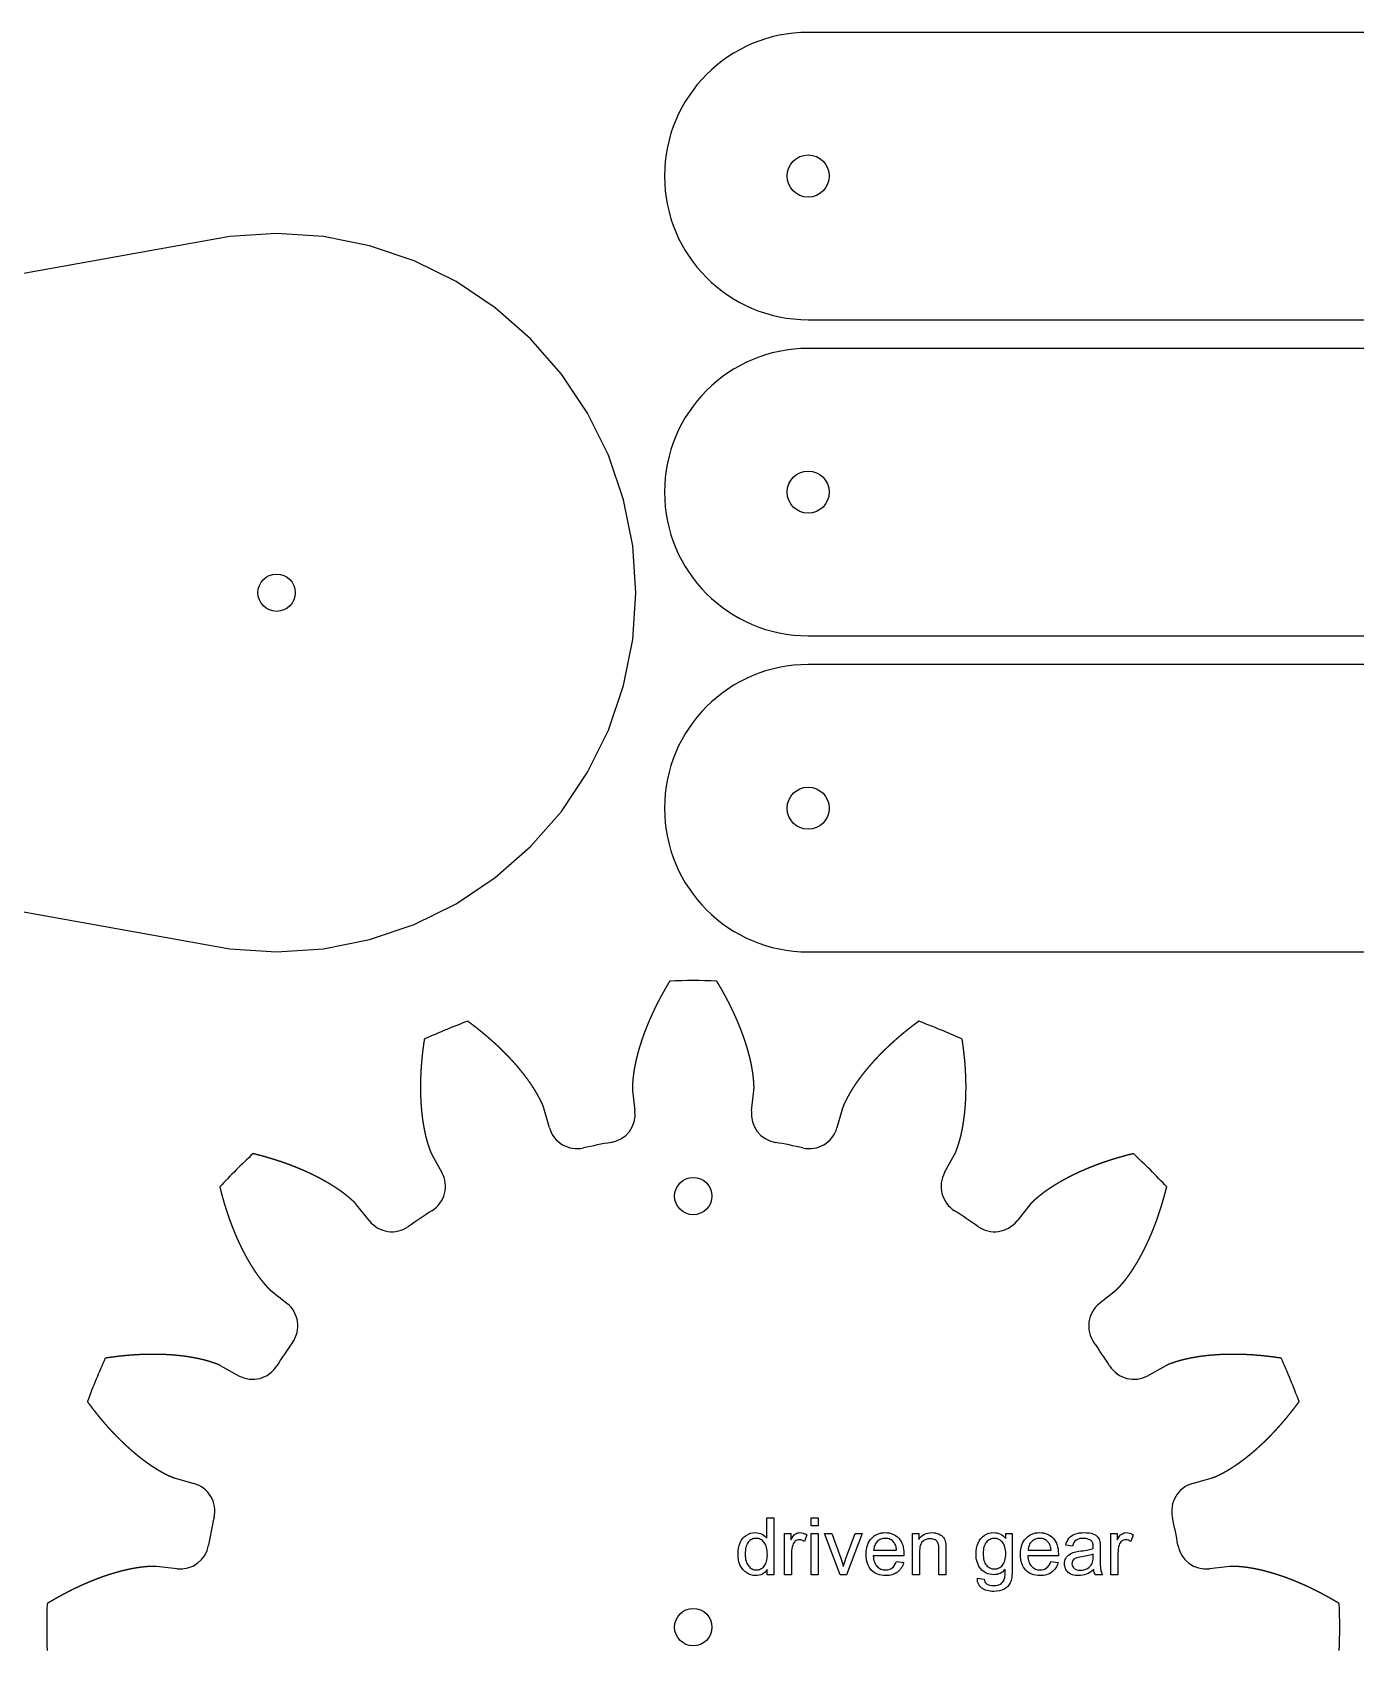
# Model space of a CAD drawing. Header units: millimetres. Extents: x 18 to 1180, y 18 to 1170.
# Drawn here: x 751.3 to 1027.6, y 832.6 to 1170.5 of the extents above; entities that cross this region are included whole.
import ezdxf

# ---------------------------------------------------------------- set-up
doc = ezdxf.new("R2010")
doc.units = ezdxf.units.MM
doc.layers.add('cut', color=5, linetype='Continuous', true_color=0x0000ff)
doc.layers.add('line engraving', color=1, linetype='Continuous', true_color=0xff0000)

msp = doc.modelspace()

# ---------------------------------------------------------------- linework, layer by layer
at = {"layer": 'cut', "color": 5, "true_color": 0x0000ff}
for p, q in [((876.6, 949.54), (877.08, 945.29)), ((901.42, 945.29), (901.9, 949.54)), ((859.25, 941.74), (858.06, 945.86)), ((920.44, 945.86), (919.26, 941.74)), ((834.68, 936.17), (836.75, 932.42)), ((941.75, 932.42), (943.82, 936.17)), ((821.64, 922.32), (818.97, 925.67)), ((959.54, 925.67), (956.86, 922.32)), ((801.07, 907.78), (804.42, 905.11)), ((974.08, 905.11), (977.43, 907.78)), ((794.32, 889.99), (790.57, 892.06)), ((987.93, 892.06), (984.18, 889.99)), ((780.89, 868.68), (785, 867.5)), ((993.5, 867.5), (997.61, 868.68)), ((781.46, 849.66), (777.2, 850.15)), ((1001.3, 850.15), (997.04, 849.66))]:
    msp.add_line(p, q, dxfattribs=at)
for points in [[(1149.05, 1110.49, 1), (1149.05, 1170.49), (913.25, 1170.49, 1), (913.25, 1110.49)], [(1149.05, 1044.49, 1), (1149.05, 1104.49), (913.25, 1104.49, 1), (913.25, 1044.49)], [(1149.05, 978.49, 1), (1149.05, 1038.49), (913.25, 1038.49, 1), (913.25, 978.49)]]:
    msp.add_lwpolyline(points, format="xyb", close=True, dxfattribs=at)
msp.add_lwpolyline([(478.25, 1035.49), (792.46, 979.13), (802.25, 978.49), (812.04, 979.13), (821.66, 981.05), (830.95, 984.2), (839.75, 988.54), (847.91, 993.99), (855.28, 1000.46), (861.75, 1007.83), (867.2, 1015.99), (871.54, 1024.79), (874.69, 1034.08), (876.61, 1043.7), (877.25, 1053.49), (876.61, 1063.28), (874.69, 1072.9), (871.54, 1082.2), (867.2, 1090.99), (861.75, 1099.15), (855.28, 1106.53), (847.91, 1112.99), (839.75, 1118.44), (830.95, 1122.78), (821.66, 1125.94), (812.04, 1127.85), (802.25, 1128.49), (792.46, 1127.85), (478.25, 1071.49)], dxfattribs=at)
for centre, radius in [((913.25, 1140.49), 4.4), ((913.25, 1074.49), 4.4), ((802.25, 1053.49), 3.9), ((913.25, 1008.49), 4.4), ((889.25, 927.49), 3.9), ((889.25, 837.49), 3.9)]:
    msp.add_circle(centre, radius, dxfattribs=at)
for centre, radius, start, end in [((889.25, 837.49), 135, 87.9168, 92.0832), ((889.25, 837.49), 135, 110.4168, 114.5832), ((889.25, 837.49), 135, 65.4168, 69.5832), ((871.12, 944.61), 6, -80.391, 6.4431), ((907.39, 944.61), 6, 173.5569, -99.609), ((865.01, 943.4), 6, -163.9431, -77.109), ((913.49, 943.4), 6, -102.891, -16.0569), ((889.25, 837.49), 135, 132.9168, 137.0832), ((889.25, 837.49), 102.65, 99.609, 102.891), ((889.25, 837.49), 102.65, 77.109, 80.391), ((889.25, 837.49), 135, 42.9168, 47.0832), ((831.5, 929.52), 6, -57.891, 28.9431), ((947, 929.52), 6, 151.0569, -122.109), ((889.25, 837.49), 102.65, 122.109, 125.391), ((889.25, 837.49), 102.64, 54.609, 57.891), ((826.33, 926.06), 6, -141.4431, -54.609), ((952.17, 926.06), 6, -125.391, -38.5569), ((800.68, 900.41), 6, -35.391, 51.4431), ((977.82, 900.41), 6, 128.5569, -144.609), ((889.25, 837.49), 102.65, 144.609, 147.891), ((889.25, 837.49), 102.65, 32.109, 35.391), ((889.25, 837.49), 135, 155.4168, 159.5832), ((889.25, 837.49), 135, 20.4168, 24.5832), ((797.22, 895.24), 6, -118.9431, -32.109), ((981.28, 895.24), 6, -147.891, -61.0569), ((783.34, 861.73), 6, -12.891, 73.9431), ((995.16, 861.73), 6, 106.0569, -167.109), ((889.25, 837.49), 102.65, 167.109, 170.391), ((889.25, 837.49), 102.65, 9.609, 12.891), ((782.13, 855.63), 6, -96.4431, -9.609), ((996.37, 855.63), 6, -170.391, -83.5569), ((889.25, 837.49), 135, 177.9168, -177.9168), ((889.25, 837.49), 135, -2.0832, 2.0832)]:
    msp.add_arc(centre, radius, start, end, dxfattribs=at)
for points in [[(884.34, 972.4), (884.31, 972.34), (884.23, 972.21), (884.11, 972.02), (883.96, 971.77), (883.78, 971.45), (883.59, 971.13), (883.41, 970.82), (883.23, 970.5), (883.05, 970.18), (882.87, 969.86), (882.69, 969.54), (882.52, 969.22), (882.35, 968.9), (882.18, 968.58), (882.01, 968.26), (881.84, 967.94), (881.68, 967.61), (881.52, 967.29), (881.36, 966.97), (881.2, 966.64), (881.05, 966.32), (880.89, 966), (880.74, 965.67), (880.59, 965.35), (880.45, 965.02), (880.3, 964.7), (880.16, 964.37), (880.02, 964.05), (879.88, 963.72), (879.74, 963.39), (879.61, 963.07), (879.48, 962.74), (879.35, 962.41), (879.22, 962.08), (879.1, 961.76), (878.98, 961.43), (878.86, 961.1), (878.74, 960.77), (878.63, 960.44), (878.51, 960.11), (878.4, 959.78), (878.3, 959.45), (878.19, 959.12), (878.09, 958.79), (877.99, 958.46), (877.89, 958.13), (877.8, 957.8), (877.71, 957.47), (877.62, 957.14), (877.53, 956.81), (877.45, 956.48), (877.37, 956.15), (877.3, 955.82), (877.22, 955.49), (877.15, 955.16), (877.09, 954.83), (877.02, 954.49), (876.96, 954.16), (876.9, 953.83), (876.85, 953.5), (876.8, 953.17), (876.76, 952.84), (876.72, 952.51), (876.68, 952.18), (876.65, 951.85), (876.62, 951.52), (876.6, 951.19), (876.58, 950.86), (876.56, 950.53), (876.56, 950.2), (876.56, 949.93), (876.58, 949.74), (876.59, 949.61), (876.6, 949.54)], [(901.9, 949.54), (901.91, 949.61), (901.93, 949.74), (901.94, 949.93), (901.95, 950.2), (901.94, 950.53), (901.93, 950.86), (901.9, 951.19), (901.88, 951.52), (901.85, 951.85), (901.82, 952.18), (901.78, 952.51), (901.74, 952.84), (901.7, 953.17), (901.65, 953.5), (901.6, 953.83), (901.54, 954.16), (901.48, 954.49), (901.42, 954.83), (901.35, 955.16), (901.28, 955.49), (901.21, 955.82), (901.13, 956.15), (901.05, 956.48), (900.97, 956.81), (900.88, 957.14), (900.79, 957.47), (900.7, 957.8), (900.61, 958.13), (900.51, 958.46), (900.41, 958.79), (900.31, 959.12), (900.21, 959.45), (900.1, 959.78), (899.99, 960.11), (899.88, 960.44), (899.76, 960.77), (899.64, 961.1), (899.52, 961.43), (899.4, 961.76), (899.28, 962.08), (899.15, 962.41), (899.02, 962.74), (898.89, 963.07), (898.76, 963.39), (898.62, 963.72), (898.48, 964.05), (898.34, 964.37), (898.2, 964.7), (898.06, 965.02), (897.91, 965.35), (897.76, 965.67), (897.61, 966), (897.45, 966.32), (897.3, 966.64), (897.14, 966.97), (896.98, 967.29), (896.82, 967.61), (896.66, 967.94), (896.49, 968.26), (896.32, 968.58), (896.15, 968.9), (895.98, 969.22), (895.81, 969.54), (895.63, 969.86), (895.46, 970.18), (895.28, 970.5), (895.09, 970.82), (894.91, 971.13), (894.73, 971.45), (894.54, 971.77), (894.39, 972.02), (894.27, 972.21), (894.2, 972.34), (894.16, 972.4)], [(858.06, 945.86), (858.04, 945.92), (858.01, 946.04), (857.94, 946.23), (857.85, 946.48), (857.72, 946.78), (857.58, 947.08), (857.43, 947.37), (857.28, 947.67), (857.13, 947.96), (856.97, 948.26), (856.81, 948.55), (856.65, 948.84), (856.49, 949.13), (856.31, 949.42), (856.14, 949.7), (855.96, 949.99), (855.77, 950.27), (855.59, 950.55), (855.4, 950.83), (855.21, 951.11), (855.01, 951.39), (854.82, 951.66), (854.62, 951.94), (854.41, 952.21), (854.21, 952.49), (854, 952.76), (853.79, 953.03), (853.58, 953.3), (853.36, 953.56), (853.14, 953.83), (852.92, 954.1), (852.7, 954.36), (852.47, 954.63), (852.25, 954.89), (852.02, 955.15), (851.78, 955.41), (851.55, 955.67), (851.31, 955.93), (851.08, 956.18), (850.84, 956.44), (850.59, 956.69), (850.35, 956.94), (850.1, 957.2), (849.85, 957.45), (849.6, 957.7), (849.35, 957.95), (849.1, 958.19), (848.84, 958.44), (848.58, 958.68), (848.32, 958.93), (848.06, 959.17), (847.8, 959.41), (847.53, 959.65), (847.26, 959.89), (846.99, 960.13), (846.72, 960.37), (846.45, 960.61), (846.17, 960.84), (845.9, 961.07), (845.62, 961.31), (845.34, 961.54), (845.06, 961.77), (844.78, 962), (844.49, 962.23), (844.21, 962.45), (843.92, 962.68), (843.63, 962.9), (843.34, 963.13), (843.04, 963.35), (842.75, 963.57), (842.51, 963.75), (842.34, 963.88), (842.22, 963.97), (842.16, 964.01)], [(936.35, 964.01), (936.29, 963.97), (936.17, 963.88), (935.99, 963.75), (935.75, 963.57), (935.46, 963.35), (935.16, 963.13), (934.87, 962.9), (934.58, 962.68), (934.3, 962.45), (934.01, 962.23), (933.73, 962), (933.44, 961.77), (933.16, 961.54), (932.88, 961.31), (932.6, 961.07), (932.33, 960.84), (932.05, 960.61), (931.78, 960.37), (931.51, 960.13), (931.24, 959.89), (930.97, 959.65), (930.71, 959.41), (930.44, 959.17), (930.18, 958.93), (929.92, 958.68), (929.66, 958.44), (929.41, 958.19), (929.15, 957.95), (928.9, 957.7), (928.65, 957.45), (928.4, 957.2), (928.15, 956.94), (927.91, 956.69), (927.67, 956.44), (927.43, 956.18), (927.19, 955.93), (926.95, 955.67), (926.72, 955.41), (926.49, 955.15), (926.26, 954.89), (926.03, 954.63), (925.8, 954.36), (925.58, 954.1), (925.36, 953.83), (925.14, 953.56), (924.93, 953.3), (924.71, 953.03), (924.5, 952.76), (924.29, 952.49), (924.09, 952.21), (923.89, 951.94), (923.69, 951.66), (923.49, 951.39), (923.29, 951.11), (923.1, 950.83), (922.91, 950.55), (922.73, 950.27), (922.54, 949.99), (922.36, 949.7), (922.19, 949.42), (922.02, 949.13), (921.85, 948.84), (921.69, 948.55), (921.53, 948.26), (921.37, 947.96), (921.22, 947.67), (921.07, 947.37), (920.92, 947.08), (920.78, 946.78), (920.65, 946.48), (920.56, 946.23), (920.5, 946.04), (920.46, 945.92), (920.44, 945.86)], [(833.09, 960.25), (833.08, 960.18), (833.06, 960.04), (833.02, 959.82), (832.98, 959.52), (832.93, 959.16), (832.88, 958.8), (832.83, 958.43), (832.78, 958.07), (832.74, 957.7), (832.7, 957.34), (832.66, 956.98), (832.62, 956.62), (832.59, 956.26), (832.55, 955.89), (832.52, 955.53), (832.49, 955.17), (832.46, 954.81), (832.44, 954.45), (832.41, 954.09), (832.39, 953.73), (832.37, 953.37), (832.35, 953.02), (832.34, 952.66), (832.32, 952.3), (832.31, 951.95), (832.3, 951.59), (832.3, 951.23), (832.29, 950.88), (832.29, 950.53), (832.29, 950.17), (832.29, 949.82), (832.29, 949.47), (832.3, 949.11), (832.31, 948.76), (832.32, 948.41), (832.33, 948.06), (832.35, 947.71), (832.36, 947.36), (832.38, 947.02), (832.41, 946.67), (832.43, 946.32), (832.46, 945.98), (832.49, 945.63), (832.52, 945.29), (832.55, 944.95), (832.59, 944.6), (832.63, 944.26), (832.67, 943.92), (832.72, 943.58), (832.76, 943.25), (832.81, 942.91), (832.87, 942.57), (832.92, 942.24), (832.98, 941.9), (833.05, 941.57), (833.11, 941.24), (833.18, 940.91), (833.25, 940.58), (833.32, 940.25), (833.4, 939.92), (833.48, 939.6), (833.57, 939.28), (833.66, 938.96), (833.75, 938.64), (833.85, 938.32), (833.95, 938), (834.05, 937.69), (834.16, 937.38), (834.27, 937.07), (834.39, 936.76), (834.5, 936.52), (834.59, 936.34), (834.65, 936.23), (834.68, 936.17)], [(943.82, 936.17), (943.85, 936.23), (943.92, 936.34), (944, 936.52), (944.11, 936.76), (944.23, 937.07), (944.34, 937.38), (944.45, 937.69), (944.55, 938), (944.65, 938.32), (944.75, 938.64), (944.84, 938.96), (944.94, 939.28), (945.02, 939.6), (945.1, 939.92), (945.18, 940.25), (945.25, 940.58), (945.32, 940.91), (945.39, 941.24), (945.46, 941.57), (945.52, 941.9), (945.58, 942.24), (945.63, 942.57), (945.69, 942.91), (945.74, 943.25), (945.78, 943.58), (945.83, 943.92), (945.87, 944.26), (945.91, 944.6), (945.95, 944.95), (945.98, 945.29), (946.01, 945.63), (946.04, 945.98), (946.07, 946.32), (946.1, 946.67), (946.12, 947.02), (946.14, 947.36), (946.16, 947.71), (946.17, 948.06), (946.18, 948.41), (946.19, 948.76), (946.2, 949.11), (946.21, 949.47), (946.21, 949.82), (946.21, 950.17), (946.21, 950.53), (946.21, 950.88), (946.21, 951.23), (946.2, 951.59), (946.19, 951.95), (946.18, 952.3), (946.16, 952.66), (946.15, 953.02), (946.13, 953.37), (946.11, 953.73), (946.09, 954.09), (946.07, 954.45), (946.04, 954.81), (946.01, 955.17), (945.98, 955.53), (945.95, 955.89), (945.92, 956.26), (945.88, 956.62), (945.84, 956.98), (945.8, 957.34), (945.76, 957.7), (945.72, 958.07), (945.67, 958.43), (945.62, 958.8), (945.57, 959.16), (945.52, 959.52), (945.48, 959.82), (945.45, 960.04), (945.42, 960.18), (945.41, 960.25)], [(818.97, 925.67), (818.93, 925.72), (818.84, 925.82), (818.71, 925.97), (818.53, 926.16), (818.3, 926.39), (818.05, 926.61), (817.8, 926.83), (817.55, 927.05), (817.3, 927.26), (817.04, 927.47), (816.78, 927.68), (816.52, 927.89), (816.26, 928.09), (815.99, 928.29), (815.72, 928.49), (815.44, 928.68), (815.16, 928.87), (814.88, 929.06), (814.6, 929.25), (814.32, 929.43), (814.03, 929.61), (813.75, 929.79), (813.46, 929.97), (813.16, 930.15), (812.87, 930.32), (812.57, 930.49), (812.27, 930.66), (811.97, 930.83), (811.67, 930.99), (811.37, 931.16), (811.06, 931.32), (810.76, 931.48), (810.45, 931.63), (810.14, 931.79), (809.83, 931.94), (809.51, 932.09), (809.2, 932.24), (808.88, 932.39), (808.56, 932.54), (808.24, 932.68), (807.92, 932.82), (807.6, 932.96), (807.27, 933.1), (806.95, 933.24), (806.62, 933.37), (806.29, 933.51), (805.96, 933.64), (805.63, 933.77), (805.3, 933.9), (804.96, 934.02), (804.63, 934.15), (804.29, 934.27), (803.96, 934.39), (803.62, 934.51), (803.28, 934.63), (802.94, 934.74), (802.59, 934.85), (802.25, 934.97), (801.91, 935.08), (801.56, 935.19), (801.21, 935.29), (800.86, 935.4), (800.52, 935.5), (800.16, 935.6), (799.81, 935.7), (799.46, 935.8), (799.11, 935.9), (798.75, 935.99), (798.4, 936.09), (798.04, 936.18), (797.75, 936.25), (797.54, 936.31), (797.4, 936.34), (797.32, 936.36)], [(981.18, 936.36), (981.11, 936.34), (980.96, 936.31), (980.75, 936.25), (980.46, 936.18), (980.1, 936.09), (979.75, 935.99), (979.39, 935.9), (979.04, 935.8), (978.69, 935.7), (978.34, 935.6), (977.99, 935.5), (977.64, 935.4), (977.29, 935.29), (976.94, 935.19), (976.6, 935.08), (976.25, 934.97), (975.91, 934.85), (975.57, 934.74), (975.22, 934.63), (974.88, 934.51), (974.55, 934.39), (974.21, 934.27), (973.87, 934.15), (973.54, 934.02), (973.2, 933.9), (972.87, 933.77), (972.54, 933.64), (972.21, 933.51), (971.88, 933.37), (971.55, 933.24), (971.23, 933.1), (970.9, 932.96), (970.58, 932.82), (970.26, 932.68), (969.94, 932.54), (969.62, 932.39), (969.31, 932.24), (968.99, 932.09), (968.68, 931.94), (968.36, 931.79), (968.05, 931.63), (967.75, 931.48), (967.44, 931.32), (967.13, 931.16), (966.83, 930.99), (966.53, 930.83), (966.23, 930.66), (965.93, 930.49), (965.63, 930.32), (965.34, 930.15), (965.05, 929.97), (964.76, 929.79), (964.47, 929.61), (964.18, 929.43), (963.9, 929.25), (963.62, 929.06), (963.34, 928.87), (963.06, 928.68), (962.78, 928.49), (962.51, 928.29), (962.24, 928.09), (961.98, 927.89), (961.72, 927.68), (961.46, 927.47), (961.2, 927.26), (960.95, 927.05), (960.7, 926.83), (960.45, 926.61), (960.21, 926.39), (959.97, 926.16), (959.79, 925.97), (959.66, 925.82), (959.58, 925.72), (959.54, 925.67)], [(790.38, 929.42), (790.4, 929.35), (790.44, 929.2), (790.49, 928.99), (790.56, 928.7), (790.65, 928.34), (790.75, 927.99), (790.84, 927.63), (790.94, 927.28), (791.04, 926.93), (791.14, 926.58), (791.24, 926.23), (791.34, 925.88), (791.45, 925.53), (791.56, 925.18), (791.67, 924.84), (791.78, 924.49), (791.89, 924.15), (792, 923.81), (792.12, 923.47), (792.23, 923.13), (792.35, 922.79), (792.47, 922.45), (792.6, 922.11), (792.72, 921.78), (792.85, 921.44), (792.97, 921.11), (793.1, 920.78), (793.24, 920.45), (793.37, 920.12), (793.5, 919.8), (793.64, 919.47), (793.78, 919.15), (793.92, 918.82), (794.06, 918.5), (794.2, 918.18), (794.35, 917.86), (794.5, 917.55), (794.65, 917.23), (794.8, 916.92), (794.95, 916.61), (795.11, 916.29), (795.26, 915.99), (795.42, 915.68), (795.58, 915.37), (795.75, 915.07), (795.91, 914.77), (796.08, 914.47), (796.25, 914.17), (796.42, 913.87), (796.59, 913.58), (796.77, 913.29), (796.95, 913), (797.13, 912.71), (797.31, 912.42), (797.49, 912.14), (797.68, 911.86), (797.87, 911.58), (798.06, 911.3), (798.25, 911.03), (798.45, 910.75), (798.65, 910.48), (798.85, 910.22), (799.06, 909.96), (799.27, 909.7), (799.48, 909.44), (799.7, 909.19), (799.91, 908.94), (800.13, 908.69), (800.35, 908.45), (800.58, 908.21), (800.77, 908.03), (800.92, 907.9), (801.02, 907.82), (801.07, 907.78)], [(977.43, 907.78), (977.48, 907.82), (977.58, 907.9), (977.73, 908.03), (977.92, 908.21), (978.15, 908.45), (978.37, 908.69), (978.59, 908.94), (978.81, 909.19), (979.02, 909.44), (979.23, 909.7), (979.44, 909.96), (979.65, 910.22), (979.85, 910.48), (980.05, 910.75), (980.25, 911.03), (980.44, 911.3), (980.63, 911.58), (980.82, 911.86), (981.01, 912.14), (981.19, 912.42), (981.37, 912.71), (981.55, 913), (981.73, 913.29), (981.91, 913.58), (982.08, 913.87), (982.25, 914.17), (982.42, 914.47), (982.59, 914.77), (982.75, 915.07), (982.92, 915.37), (983.08, 915.68), (983.24, 915.99), (983.39, 916.29), (983.55, 916.61), (983.7, 916.92), (983.85, 917.23), (984, 917.55), (984.15, 917.86), (984.3, 918.18), (984.44, 918.5), (984.58, 918.82), (984.72, 919.15), (984.86, 919.47), (985, 919.8), (985.13, 920.12), (985.27, 920.45), (985.4, 920.78), (985.53, 921.11), (985.65, 921.44), (985.78, 921.78), (985.91, 922.11), (986.03, 922.45), (986.15, 922.79), (986.27, 923.13), (986.38, 923.47), (986.5, 923.81), (986.61, 924.15), (986.73, 924.49), (986.84, 924.84), (986.94, 925.18), (987.05, 925.53), (987.16, 925.88), (987.26, 926.23), (987.36, 926.58), (987.46, 926.93), (987.56, 927.28), (987.66, 927.63), (987.75, 927.99), (987.85, 928.34), (987.94, 928.7), (988.01, 928.99), (988.06, 929.2), (988.1, 929.35), (988.12, 929.42)], [(790.57, 892.06), (790.51, 892.09), (790.4, 892.16), (790.22, 892.24), (789.98, 892.35), (789.68, 892.47), (789.37, 892.58), (789.05, 892.69), (788.74, 892.79), (788.42, 892.89), (788.1, 892.99), (787.79, 893.09), (787.47, 893.18), (787.14, 893.26), (786.82, 893.34), (786.49, 893.42), (786.16, 893.49), (785.83, 893.56), (785.5, 893.63), (785.17, 893.7), (784.84, 893.76), (784.51, 893.82), (784.17, 893.87), (783.83, 893.93), (783.5, 893.98), (783.16, 894.03), (782.82, 894.07), (782.48, 894.11), (782.14, 894.15), (781.8, 894.19), (781.45, 894.22), (781.11, 894.26), (780.76, 894.28), (780.42, 894.31), (780.07, 894.34), (779.73, 894.36), (779.38, 894.38), (779.03, 894.4), (778.68, 894.41), (778.33, 894.42), (777.98, 894.43), (777.63, 894.44), (777.28, 894.45), (776.92, 894.45), (776.57, 894.45), (776.22, 894.45), (775.86, 894.45), (775.51, 894.45), (775.15, 894.44), (774.8, 894.43), (774.44, 894.42), (774.08, 894.41), (773.73, 894.39), (773.37, 894.37), (773.01, 894.35), (772.65, 894.33), (772.29, 894.31), (771.93, 894.28), (771.57, 894.25), (771.21, 894.22), (770.85, 894.19), (770.49, 894.16), (770.13, 894.12), (769.76, 894.08), (769.4, 894.04), (769.04, 894), (768.67, 893.96), (768.31, 893.91), (767.95, 893.86), (767.58, 893.81), (767.22, 893.76), (766.93, 893.72), (766.71, 893.69), (766.56, 893.66), (766.49, 893.65)], [(1012.01, 893.65), (1011.94, 893.66), (1011.79, 893.69), (1011.58, 893.72), (1011.28, 893.76), (1010.92, 893.81), (1010.56, 893.86), (1010.19, 893.91), (1009.83, 893.96), (1009.46, 894), (1009.1, 894.04), (1008.74, 894.08), (1008.38, 894.12), (1008.01, 894.16), (1007.65, 894.19), (1007.29, 894.22), (1006.93, 894.25), (1006.57, 894.28), (1006.21, 894.31), (1005.85, 894.33), (1005.49, 894.35), (1005.13, 894.37), (1004.78, 894.39), (1004.42, 894.41), (1004.06, 894.42), (1003.71, 894.43), (1003.35, 894.44), (1002.99, 894.45), (1002.64, 894.45), (1002.28, 894.45), (1001.93, 894.45), (1001.58, 894.45), (1001.23, 894.45), (1000.87, 894.44), (1000.52, 894.43), (1000.17, 894.42), (999.82, 894.41), (999.47, 894.4), (999.12, 894.38), (998.78, 894.36), (998.43, 894.34), (998.08, 894.31), (997.74, 894.28), (997.39, 894.26), (997.05, 894.22), (996.71, 894.19), (996.36, 894.15), (996.02, 894.11), (995.68, 894.07), (995.34, 894.03), (995, 893.98), (994.67, 893.93), (994.33, 893.87), (994, 893.82), (993.66, 893.76), (993.33, 893.7), (993, 893.63), (992.67, 893.56), (992.34, 893.49), (992.01, 893.42), (991.68, 893.34), (991.36, 893.26), (991.04, 893.18), (990.72, 893.09), (990.4, 892.99), (990.08, 892.89), (989.76, 892.79), (989.45, 892.69), (989.14, 892.58), (988.83, 892.47), (988.52, 892.35), (988.28, 892.24), (988.1, 892.16), (987.99, 892.09), (987.93, 892.06)], [(762.73, 884.59), (762.78, 884.53), (762.86, 884.41), (762.99, 884.23), (763.17, 883.99), (763.39, 883.7), (763.61, 883.41), (763.84, 883.11), (764.06, 882.82), (764.29, 882.54), (764.52, 882.25), (764.74, 881.97), (764.97, 881.68), (765.2, 881.4), (765.44, 881.12), (765.67, 880.84), (765.9, 880.57), (766.14, 880.29), (766.37, 880.02), (766.61, 879.75), (766.85, 879.48), (767.09, 879.21), (767.33, 878.95), (767.57, 878.68), (767.81, 878.42), (768.06, 878.16), (768.3, 877.9), (768.55, 877.65), (768.8, 877.39), (769.05, 877.14), (769.3, 876.89), (769.55, 876.64), (769.8, 876.39), (770.05, 876.15), (770.31, 875.91), (770.56, 875.67), (770.82, 875.43), (771.07, 875.19), (771.33, 874.96), (771.59, 874.73), (771.85, 874.5), (772.12, 874.27), (772.38, 874.04), (772.64, 873.82), (772.91, 873.6), (773.18, 873.38), (773.45, 873.17), (773.71, 872.95), (773.99, 872.74), (774.26, 872.53), (774.53, 872.33), (774.8, 872.13), (775.08, 871.93), (775.36, 871.73), (775.63, 871.53), (775.91, 871.34), (776.19, 871.15), (776.47, 870.97), (776.76, 870.79), (777.04, 870.61), (777.33, 870.43), (777.61, 870.26), (777.9, 870.09), (778.19, 869.93), (778.49, 869.77), (778.78, 869.61), (779.07, 869.46), (779.37, 869.31), (779.67, 869.16), (779.96, 869.02), (780.27, 868.89), (780.51, 868.8), (780.7, 868.74), (780.82, 868.7), (780.89, 868.68)], [(997.61, 868.68), (997.68, 868.7), (997.8, 868.74), (997.99, 868.8), (998.24, 868.89), (998.54, 869.02), (998.84, 869.16), (999.13, 869.31), (999.43, 869.46), (999.72, 869.61), (1000.02, 869.77), (1000.31, 869.93), (1000.6, 870.09), (1000.89, 870.26), (1001.18, 870.43), (1001.46, 870.61), (1001.74, 870.79), (1002.03, 870.97), (1002.31, 871.15), (1002.59, 871.34), (1002.87, 871.53), (1003.15, 871.73), (1003.42, 871.93), (1003.7, 872.13), (1003.97, 872.33), (1004.24, 872.53), (1004.52, 872.74), (1004.79, 872.95), (1005.06, 873.17), (1005.32, 873.38), (1005.59, 873.6), (1005.86, 873.82), (1006.12, 874.04), (1006.38, 874.27), (1006.65, 874.5), (1006.91, 874.73), (1007.17, 874.96), (1007.43, 875.19), (1007.68, 875.43), (1007.94, 875.67), (1008.2, 875.91), (1008.45, 876.15), (1008.7, 876.39), (1008.96, 876.64), (1009.21, 876.89), (1009.46, 877.14), (1009.7, 877.39), (1009.95, 877.65), (1010.2, 877.9), (1010.44, 878.16), (1010.69, 878.42), (1010.93, 878.68), (1011.17, 878.95), (1011.41, 879.21), (1011.65, 879.48), (1011.89, 879.75), (1012.13, 880.02), (1012.36, 880.29), (1012.6, 880.57), (1012.83, 880.84), (1013.07, 881.12), (1013.3, 881.4), (1013.53, 881.68), (1013.76, 881.97), (1013.99, 882.25), (1014.21, 882.54), (1014.44, 882.82), (1014.66, 883.11), (1014.89, 883.41), (1015.11, 883.7), (1015.33, 883.99), (1015.51, 884.23), (1015.64, 884.41), (1015.73, 884.53), (1015.77, 884.59)], [(777.2, 850.15), (777.13, 850.15), (777, 850.17), (776.81, 850.18), (776.54, 850.19), (776.22, 850.18), (775.89, 850.17), (775.56, 850.14), (775.23, 850.12), (774.9, 850.09), (774.57, 850.06), (774.23, 850.02), (773.9, 849.99), (773.57, 849.94), (773.24, 849.89), (772.91, 849.84), (772.58, 849.78), (772.25, 849.72), (771.92, 849.66), (771.59, 849.59), (771.25, 849.52), (770.92, 849.45), (770.59, 849.37), (770.26, 849.29), (769.93, 849.21), (769.6, 849.12), (769.27, 849.03), (768.94, 848.94), (768.61, 848.85), (768.28, 848.75), (767.95, 848.65), (767.62, 848.55), (767.29, 848.45), (766.96, 848.34), (766.63, 848.23), (766.3, 848.12), (765.97, 848), (765.64, 847.88), (765.31, 847.77), (764.99, 847.64), (764.66, 847.52), (764.33, 847.39), (764, 847.26), (763.68, 847.13), (763.35, 847), (763.02, 846.86), (762.7, 846.72), (762.37, 846.58), (762.04, 846.44), (761.72, 846.3), (761.39, 846.15), (761.07, 846), (760.75, 845.85), (760.42, 845.7), (760.1, 845.54), (759.77, 845.38), (759.45, 845.22), (759.13, 845.06), (758.81, 844.9), (758.48, 844.73), (758.16, 844.56), (757.84, 844.39), (757.52, 844.22), (757.2, 844.05), (756.88, 843.87), (756.56, 843.7), (756.24, 843.52), (755.93, 843.34), (755.61, 843.15), (755.29, 842.97), (754.97, 842.78), (754.72, 842.63), (754.53, 842.51), (754.4, 842.44), (754.34, 842.4)], [(1024.16, 842.4), (1024.1, 842.44), (1023.97, 842.51), (1023.78, 842.63), (1023.53, 842.78), (1023.21, 842.97), (1022.89, 843.15), (1022.58, 843.34), (1022.26, 843.52), (1021.94, 843.7), (1021.62, 843.87), (1021.3, 844.05), (1020.98, 844.22), (1020.66, 844.39), (1020.34, 844.56), (1020.02, 844.73), (1019.69, 844.9), (1019.37, 845.06), (1019.05, 845.22), (1018.73, 845.38), (1018.4, 845.54), (1018.08, 845.7), (1017.76, 845.85), (1017.43, 846), (1017.11, 846.15), (1016.78, 846.3), (1016.46, 846.44), (1016.13, 846.58), (1015.81, 846.72), (1015.48, 846.86), (1015.15, 847), (1014.83, 847.13), (1014.5, 847.26), (1014.17, 847.39), (1013.84, 847.52), (1013.52, 847.64), (1013.19, 847.77), (1012.86, 847.88), (1012.53, 848), (1012.2, 848.12), (1011.87, 848.23), (1011.54, 848.34), (1011.21, 848.45), (1010.88, 848.55), (1010.55, 848.65), (1010.22, 848.75), (1009.89, 848.85), (1009.56, 848.94), (1009.23, 849.03), (1008.9, 849.12), (1008.57, 849.21), (1008.24, 849.29), (1007.91, 849.37), (1007.58, 849.45), (1007.25, 849.52), (1006.92, 849.59), (1006.58, 849.66), (1006.25, 849.72), (1005.92, 849.78), (1005.59, 849.84), (1005.26, 849.89), (1004.93, 849.94), (1004.6, 849.99), (1004.27, 850.02), (1003.94, 850.06), (1003.61, 850.09), (1003.28, 850.12), (1002.95, 850.14), (1002.62, 850.17), (1002.29, 850.18), (1001.96, 850.19), (1001.69, 850.18), (1001.5, 850.17), (1001.37, 850.15), (1001.3, 850.15)]]:
    msp.add_open_spline(points, degree=5, dxfattribs=at)
at = {"layer": 'line engraving', "color": 1, "true_color": 0xff0000}
for points in [[(904.7, 848.44), (904.7, 849.52), (904.49, 849.22), (904.25, 848.96), (903.98, 848.74), (903.69, 848.56), (903.38, 848.42), (903.04, 848.32), (902.68, 848.26), (902.3, 848.24), (901.8, 848.28), (901.31, 848.38), (900.85, 848.56), (900.41, 848.81), (900, 849.12), (899.65, 849.49), (899.34, 849.91), (899.08, 850.39), (898.87, 850.92), (898.72, 851.48), (898.63, 852.08), (898.6, 852.72), (898.63, 853.35), (898.71, 853.95), (898.84, 854.52), (899.03, 855.06), (899.15, 855.31), (899.27, 855.55), (899.41, 855.78), (899.57, 855.98), (899.73, 856.18), (899.92, 856.35), (900.11, 856.52), (900.32, 856.66), (900.76, 856.91), (901.23, 857.08), (901.72, 857.19), (902.23, 857.22), (902.61, 857.2), (902.97, 857.14), (903.3, 857.04), (903.62, 856.89), (903.91, 856.72), (904.17, 856.52), (904.4, 856.29), (904.61, 856.04), (904.61, 860.3), (906.05, 860.3), (906.05, 848.44), (904.7, 848.44)], [(913.87, 858.62), (913.87, 860.3), (915.32, 860.3), (915.32, 858.62), (913.87, 858.62)], [(900.1, 852.72), (900.11, 852.32), (900.14, 851.95), (900.2, 851.6), (900.27, 851.28), (900.37, 850.99), (900.49, 850.72), (900.63, 850.47), (900.79, 850.26), (900.97, 850.07), (901.16, 849.9), (901.35, 849.76), (901.55, 849.64), (901.76, 849.55), (901.98, 849.49), (902.2, 849.45), (902.44, 849.44), (902.67, 849.45), (902.9, 849.49), (903.11, 849.55), (903.32, 849.64), (903.52, 849.74), (903.71, 849.88), (903.89, 850.04), (904.06, 850.22), (904.22, 850.43), (904.35, 850.66), (904.47, 850.92), (904.56, 851.21), (904.63, 851.52), (904.68, 851.85), (904.72, 852.22), (904.73, 852.6), (904.72, 853.03), (904.68, 853.43), (904.63, 853.79), (904.56, 854.13), (904.46, 854.44), (904.34, 854.72), (904.21, 854.97), (904.05, 855.19), (903.87, 855.39), (903.69, 855.55), (903.49, 855.69), (903.29, 855.81), (903.07, 855.9), (902.85, 855.97), (902.62, 856), (902.37, 856.02), (902.13, 856), (901.91, 855.97), (901.69, 855.91), (901.48, 855.82), (901.28, 855.71), (901.1, 855.57), (900.92, 855.41), (900.75, 855.22), (900.6, 855.01), (900.47, 854.77), (900.35, 854.5), (900.26, 854.2), (900.19, 853.88), (900.14, 853.52), (900.11, 853.14), (900.1, 852.72)], [(908.33, 848.44), (908.33, 857.03), (909.64, 857.03), (909.64, 855.73), (909.88, 856.14), (910.12, 856.48), (910.35, 856.75), (910.56, 856.93), (910.78, 857.06), (911.01, 857.15), (911.25, 857.2), (911.5, 857.22), (911.87, 857.19), (912.24, 857.1), (912.62, 856.96), (912.99, 856.75), (912.49, 855.4), (912.23, 855.54), (911.96, 855.64), (911.69, 855.7), (911.42, 855.72), (911.19, 855.7), (910.97, 855.65), (910.76, 855.56), (910.57, 855.43), (910.39, 855.27), (910.24, 855.09), (910.12, 854.87), (910.03, 854.63), (909.92, 854.24), (909.84, 853.82), (909.8, 853.39), (909.78, 852.93), (909.78, 848.44), (908.33, 848.44)], [(913.87, 848.44), (913.87, 857.03), (915.32, 857.03), (915.32, 848.44), (913.87, 848.44)], [(919.93, 848.44), (916.66, 857.03), (918.2, 857.03), (920.04, 851.88), (920.19, 851.46), (920.33, 851.03), (920.46, 850.6), (920.59, 850.15), (920.7, 850.51), (920.82, 850.9), (920.97, 851.33), (921.13, 851.79), (923.04, 857.03), (924.54, 857.03), (921.29, 848.44), (919.93, 848.44)], [(931.71, 851.2), (933.21, 851.02), (933.11, 850.7), (932.99, 850.4), (932.86, 850.11), (932.7, 849.85), (932.53, 849.6), (932.33, 849.37), (932.12, 849.16), (931.89, 848.97), (931.64, 848.8), (931.38, 848.65), (931.09, 848.53), (930.8, 848.42), (930.48, 848.35), (930.15, 848.29), (929.8, 848.25), (929.43, 848.24), (928.97, 848.26), (928.54, 848.32), (928.13, 848.41), (927.74, 848.53), (927.38, 848.7), (927.04, 848.9), (926.73, 849.13), (926.44, 849.4), (926.18, 849.71), (925.96, 850.04), (925.77, 850.41), (925.61, 850.8), (925.49, 851.22), (925.41, 851.67), (925.36, 852.15), (925.34, 852.66), (925.36, 853.19), (925.41, 853.68), (925.5, 854.15), (925.62, 854.58), (925.77, 854.99), (925.97, 855.37), (926.19, 855.71), (926.46, 856.02), (926.74, 856.31), (927.05, 856.55), (927.39, 856.75), (927.74, 856.92), (928.11, 857.05), (928.5, 857.15), (928.92, 857.2), (929.35, 857.22), (929.77, 857.2), (930.17, 857.15), (930.55, 857.06), (930.92, 856.93), (931.26, 856.76), (931.58, 856.56), (931.88, 856.32), (932.17, 856.05), (932.42, 855.74), (932.64, 855.4), (932.83, 855.04), (932.99, 854.64), (933.1, 854.21), (933.19, 853.75), (933.24, 853.27), (933.26, 852.75), (933.26, 852.68), (933.26, 852.59), (933.25, 852.48), (933.25, 852.36), (926.84, 852.36), (926.87, 852.02), (926.92, 851.69), (926.99, 851.39), (927.08, 851.11), (927.19, 850.85), (927.32, 850.61), (927.47, 850.39), (927.64, 850.19), (927.83, 850.02), (928.03, 849.86), (928.23, 849.73), (928.45, 849.63), (928.68, 849.55), (928.92, 849.49), (929.18, 849.45), (929.44, 849.44), (929.83, 849.47), (930.18, 849.55), (930.51, 849.68), (930.81, 849.86), (931.08, 850.1), (931.31, 850.41), (931.52, 850.77), (931.71, 851.2)], [(926.92, 853.56), (931.72, 853.56), (931.69, 853.82), (931.65, 854.07), (931.6, 854.29), (931.54, 854.51), (931.46, 854.7), (931.38, 854.88), (931.28, 855.04), (931.17, 855.18), (930.99, 855.38), (930.8, 855.55), (930.59, 855.7), (930.37, 855.81), (930.14, 855.91), (929.9, 855.97), (929.64, 856.01), (929.37, 856.02), (929.12, 856.01), (928.89, 855.98), (928.66, 855.93), (928.44, 855.86), (928.24, 855.76), (928.04, 855.65), (927.86, 855.51), (927.68, 855.35), (927.52, 855.18), (927.38, 854.99), (927.25, 854.79), (927.15, 854.57), (927.06, 854.34), (927, 854.09), (926.95, 853.83), (926.92, 853.56)], [(935.04, 848.44), (935.04, 857.03), (936.35, 857.03), (936.35, 855.81), (936.6, 856.14), (936.87, 856.43), (937.18, 856.67), (937.51, 856.87), (937.86, 857.02), (938.24, 857.13), (938.65, 857.2), (939.08, 857.22), (939.46, 857.2), (939.83, 857.15), (940.18, 857.07), (940.51, 856.94), (940.82, 856.79), (941.08, 856.62), (941.3, 856.43), (941.49, 856.21), (941.64, 855.97), (941.76, 855.72), (941.86, 855.44), (941.94, 855.14), (941.97, 854.89), (942, 854.58), (942.01, 854.19), (942.02, 853.72), (942.02, 848.44), (940.56, 848.44), (940.56, 853.66), (940.55, 854.08), (940.52, 854.44), (940.47, 854.74), (940.39, 854.99), (940.29, 855.2), (940.16, 855.39), (939.99, 855.55), (939.79, 855.7), (939.57, 855.81), (939.32, 855.89), (939.06, 855.94), (938.78, 855.96), (938.55, 855.95), (938.33, 855.92), (938.11, 855.88), (937.91, 855.81), (937.71, 855.73), (937.52, 855.63), (937.34, 855.51), (937.17, 855.37), (937.01, 855.21), (936.87, 855.01), (936.76, 854.78), (936.66, 854.51), (936.59, 854.22), (936.54, 853.89), (936.5, 853.52), (936.49, 853.13), (936.49, 848.44), (935.04, 848.44)], [(948.59, 847.72), (950, 847.51), (950.07, 847.21), (950.17, 846.95), (950.31, 846.73), (950.5, 846.56), (950.79, 846.38), (951.14, 846.26), (951.53, 846.18), (951.98, 846.16), (952.45, 846.18), (952.87, 846.26), (953.24, 846.38), (953.54, 846.56), (953.79, 846.78), (954, 847.05), (954.16, 847.35), (954.28, 847.69), (954.31, 847.82), (954.33, 847.98), (954.35, 848.16), (954.37, 848.38), (954.38, 848.63), (954.39, 848.91), (954.39, 849.22), (954.39, 849.56), (954.14, 849.3), (953.88, 849.07), (953.61, 848.88), (953.32, 848.72), (953.01, 848.59), (952.69, 848.51), (952.36, 848.45), (952.01, 848.44), (951.58, 848.46), (951.17, 848.52), (950.79, 848.62), (950.44, 848.76), (950.11, 848.94), (949.8, 849.16), (949.52, 849.42), (949.27, 849.71), (949.04, 850.04), (948.84, 850.39), (948.68, 850.75), (948.54, 851.12), (948.43, 851.51), (948.36, 851.92), (948.31, 852.34), (948.3, 852.78), (948.32, 853.38), (948.41, 853.96), (948.55, 854.52), (948.74, 855.05), (948.99, 855.54), (949.29, 855.97), (949.63, 856.34), (950.03, 856.66), (950.47, 856.9), (950.95, 857.08), (951.47, 857.19), (952.02, 857.22), (952.39, 857.2), (952.75, 857.15), (953.08, 857.05), (953.41, 856.91), (953.71, 856.74), (954, 856.53), (954.27, 856.28), (954.53, 855.99), (954.53, 857.03), (955.87, 857.03), (955.87, 849.6), (955.86, 849.12), (955.84, 848.67), (955.81, 848.26), (955.77, 847.89), (955.71, 847.55), (955.64, 847.25), (955.56, 846.99), (955.46, 846.76), (955.23, 846.36), (954.93, 846.01), (954.58, 845.7), (954.17, 845.44), (953.7, 845.22), (953.18, 845.07), (952.61, 844.98), (951.99, 844.95), (951.61, 844.96), (951.25, 844.99), (950.92, 845.05), (950.6, 845.12), (950.3, 845.22), (950.01, 845.34), (949.75, 845.48), (949.5, 845.64), (949.28, 845.83), (949.09, 846.03), (948.93, 846.26), (948.8, 846.51), (948.7, 846.78), (948.63, 847.07), (948.6, 847.39), (948.59, 847.72)], [(949.79, 852.89), (949.8, 852.48), (949.84, 852.1), (949.89, 851.75), (949.96, 851.42), (950.06, 851.13), (950.17, 850.86), (950.31, 850.63), (950.47, 850.42), (950.64, 850.24), (950.82, 850.08), (951.02, 849.95), (951.22, 849.84), (951.44, 849.75), (951.66, 849.69), (951.9, 849.65), (952.15, 849.64), (952.39, 849.65), (952.63, 849.69), (952.85, 849.75), (953.07, 849.84), (953.28, 849.94), (953.47, 850.08), (953.66, 850.23), (953.83, 850.41), (953.99, 850.62), (954.13, 850.86), (954.24, 851.12), (954.34, 851.41), (954.41, 851.72), (954.47, 852.07), (954.5, 852.44), (954.51, 852.84), (954.5, 853.22), (954.47, 853.58), (954.41, 853.91), (954.33, 854.22), (954.24, 854.51), (954.12, 854.77), (953.97, 855), (953.81, 855.22), (953.63, 855.4), (953.44, 855.57), (953.24, 855.7), (953.04, 855.82), (952.82, 855.9), (952.6, 855.97), (952.37, 856), (952.12, 856.02), (951.89, 856), (951.66, 855.97), (951.44, 855.91), (951.23, 855.82), (951.02, 855.71), (950.83, 855.57), (950.65, 855.41), (950.47, 855.23), (950.31, 855.02), (950.18, 854.79), (950.06, 854.53), (949.96, 854.25), (949.89, 853.94), (949.84, 853.61), (949.8, 853.26), (949.79, 852.89)], [(963.95, 851.2), (965.46, 851.02), (965.36, 850.7), (965.24, 850.4), (965.1, 850.11), (964.95, 849.85), (964.77, 849.6), (964.58, 849.37), (964.37, 849.16), (964.14, 848.97), (963.89, 848.8), (963.62, 848.65), (963.34, 848.53), (963.04, 848.42), (962.72, 848.35), (962.39, 848.29), (962.04, 848.25), (961.68, 848.24), (961.22, 848.26), (960.78, 848.32), (960.37, 848.41), (959.99, 848.53), (959.63, 848.7), (959.29, 848.9), (958.98, 849.13), (958.69, 849.4), (958.43, 849.71), (958.21, 850.04), (958.02, 850.41), (957.86, 850.8), (957.74, 851.22), (957.65, 851.67), (957.6, 852.15), (957.58, 852.66), (957.6, 853.19), (957.65, 853.68), (957.74, 854.15), (957.86, 854.58), (958.02, 854.99), (958.21, 855.37), (958.44, 855.71), (958.7, 856.02), (958.99, 856.31), (959.3, 856.55), (959.63, 856.75), (959.98, 856.92), (960.35, 857.05), (960.75, 857.15), (961.16, 857.2), (961.6, 857.22), (962.02, 857.2), (962.42, 857.15), (962.8, 857.06), (963.16, 856.93), (963.5, 856.76), (963.83, 856.56), (964.13, 856.32), (964.41, 856.05), (964.67, 855.74), (964.89, 855.4), (965.08, 855.04), (965.23, 854.64), (965.35, 854.21), (965.44, 853.75), (965.49, 853.27), (965.5, 852.75), (965.5, 852.68), (965.5, 852.59), (965.5, 852.48), (965.5, 852.36), (959.09, 852.36), (959.12, 852.02), (959.17, 851.69), (959.24, 851.39), (959.33, 851.11), (959.44, 850.85), (959.57, 850.61), (959.72, 850.39), (959.89, 850.19), (960.08, 850.02), (960.27, 849.86), (960.48, 849.73), (960.7, 849.63), (960.93, 849.55), (961.17, 849.49), (961.42, 849.45), (961.69, 849.44), (962.07, 849.47), (962.43, 849.55), (962.75, 849.68), (963.05, 849.86), (963.32, 850.1), (963.56, 850.41), (963.77, 850.77), (963.95, 851.2)], [(959.17, 853.56), (963.97, 853.56), (963.94, 853.82), (963.9, 854.07), (963.84, 854.29), (963.78, 854.51), (963.71, 854.7), (963.62, 854.88), (963.52, 855.04), (963.42, 855.18), (963.24, 855.38), (963.04, 855.55), (962.84, 855.7), (962.62, 855.81), (962.39, 855.91), (962.14, 855.97), (961.88, 856.01), (961.61, 856.02), (961.37, 856.01), (961.13, 855.98), (960.91, 855.93), (960.69, 855.86), (960.48, 855.76), (960.29, 855.65), (960.1, 855.51), (959.93, 855.35), (959.76, 855.18), (959.62, 854.99), (959.5, 854.79), (959.4, 854.57), (959.31, 854.34), (959.24, 854.09), (959.2, 853.83), (959.17, 853.56)], [(972.89, 849.5), (972.49, 849.18), (972.1, 848.91), (971.71, 848.69), (971.33, 848.53), (970.95, 848.4), (970.56, 848.31), (970.15, 848.26), (969.73, 848.24), (969.38, 848.25), (969.06, 848.29), (968.76, 848.34), (968.47, 848.42), (968.21, 848.51), (967.97, 848.63), (967.75, 848.77), (967.55, 848.93), (967.37, 849.11), (967.22, 849.3), (967.09, 849.51), (966.98, 849.72), (966.9, 849.95), (966.84, 850.19), (966.8, 850.44), (966.79, 850.7), (966.81, 851.01), (966.86, 851.31), (966.95, 851.59), (967.08, 851.85), (967.23, 852.1), (967.41, 852.32), (967.61, 852.52), (967.83, 852.69), (968.07, 852.84), (968.32, 852.97), (968.59, 853.08), (968.88, 853.17), (969.12, 853.23), (969.42, 853.28), (969.77, 853.33), (970.17, 853.39), (970.6, 853.44), (971, 853.5), (971.36, 853.56), (971.7, 853.62), (972.01, 853.68), (972.29, 853.75), (972.55, 853.82), (972.77, 853.89), (972.77, 854.03), (972.77, 854.13), (972.78, 854.22), (972.78, 854.27), (972.77, 854.48), (972.75, 854.68), (972.72, 854.86), (972.67, 855.03), (972.62, 855.18), (972.54, 855.31), (972.46, 855.42), (972.36, 855.52), (972.22, 855.64), (972.05, 855.74), (971.87, 855.82), (971.67, 855.89), (971.45, 855.95), (971.22, 855.99), (970.97, 856.01), (970.71, 856.02), (970.46, 856.01), (970.23, 855.99), (970.01, 855.97), (969.81, 855.93), (969.63, 855.88), (969.47, 855.81), (969.32, 855.74), (969.19, 855.66), (968.96, 855.44), (968.76, 855.16), (968.6, 854.81), (968.46, 854.38), (967.04, 854.58), (967.15, 855.01), (967.3, 855.4), (967.47, 855.75), (967.68, 856.05), (967.93, 856.32), (968.22, 856.55), (968.57, 856.75), (968.97, 856.92), (969.4, 857.05), (969.87, 857.15), (970.38, 857.2), (970.92, 857.22), (971.44, 857.21), (971.91, 857.16), (972.33, 857.08), (972.7, 856.96), (973.02, 856.83), (973.3, 856.67), (973.53, 856.5), (973.71, 856.31), (973.86, 856.1), (973.99, 855.87), (974.09, 855.61), (974.17, 855.32), (974.2, 855.1), (974.22, 854.8), (974.24, 854.43), (974.24, 853.98), (974.24, 852.04), (974.24, 851.55), (974.25, 851.11), (974.25, 850.72), (974.26, 850.38), (974.28, 850.08), (974.29, 849.83), (974.31, 849.63), (974.33, 849.47), (974.39, 849.2), (974.47, 848.94), (974.58, 848.69), (974.7, 848.44), (973.18, 848.44), (973.08, 848.67), (972.99, 848.93), (972.93, 849.2), (972.89, 849.5)], [(976.48, 848.44), (976.48, 857.03), (977.79, 857.03), (977.79, 855.73), (978.04, 856.14), (978.27, 856.48), (978.5, 856.75), (978.72, 856.93), (978.94, 857.06), (979.16, 857.15), (979.4, 857.2), (979.65, 857.22), (980.02, 857.19), (980.39, 857.1), (980.77, 856.96), (981.15, 856.75), (980.65, 855.4), (980.38, 855.54), (980.11, 855.64), (979.85, 855.7), (979.58, 855.72), (979.35, 855.7), (979.13, 855.65), (978.92, 855.56), (978.72, 855.43), (978.55, 855.27), (978.4, 855.09), (978.27, 854.87), (978.18, 854.63), (978.07, 854.24), (978, 853.82), (977.95, 853.39), (977.94, 852.93), (977.94, 848.44), (976.48, 848.44)], [(972.77, 852.75), (972.56, 852.67), (972.32, 852.59), (972.06, 852.52), (971.78, 852.45), (971.47, 852.38), (971.13, 852.32), (970.77, 852.26), (970.39, 852.2), (969.97, 852.13), (969.62, 852.06), (969.34, 851.99), (969.12, 851.91), (968.94, 851.82), (968.79, 851.71), (968.66, 851.58), (968.55, 851.43), (968.46, 851.27), (968.39, 851.11), (968.36, 850.93), (968.34, 850.74), (968.37, 850.46), (968.45, 850.21), (968.59, 849.98), (968.78, 849.77), (969.03, 849.6), (969.33, 849.48), (969.68, 849.41), (970.07, 849.38), (970.48, 849.41), (970.87, 849.48), (971.23, 849.59), (971.57, 849.75), (971.88, 849.95), (972.14, 850.19), (972.36, 850.46), (972.53, 850.76), (972.64, 851.03), (972.71, 851.37), (972.75, 851.76), (972.77, 852.21), (972.77, 852.75)]]:
    msp.add_lwpolyline(points, dxfattribs=at)

doc.saveas('drawing.dxf')
